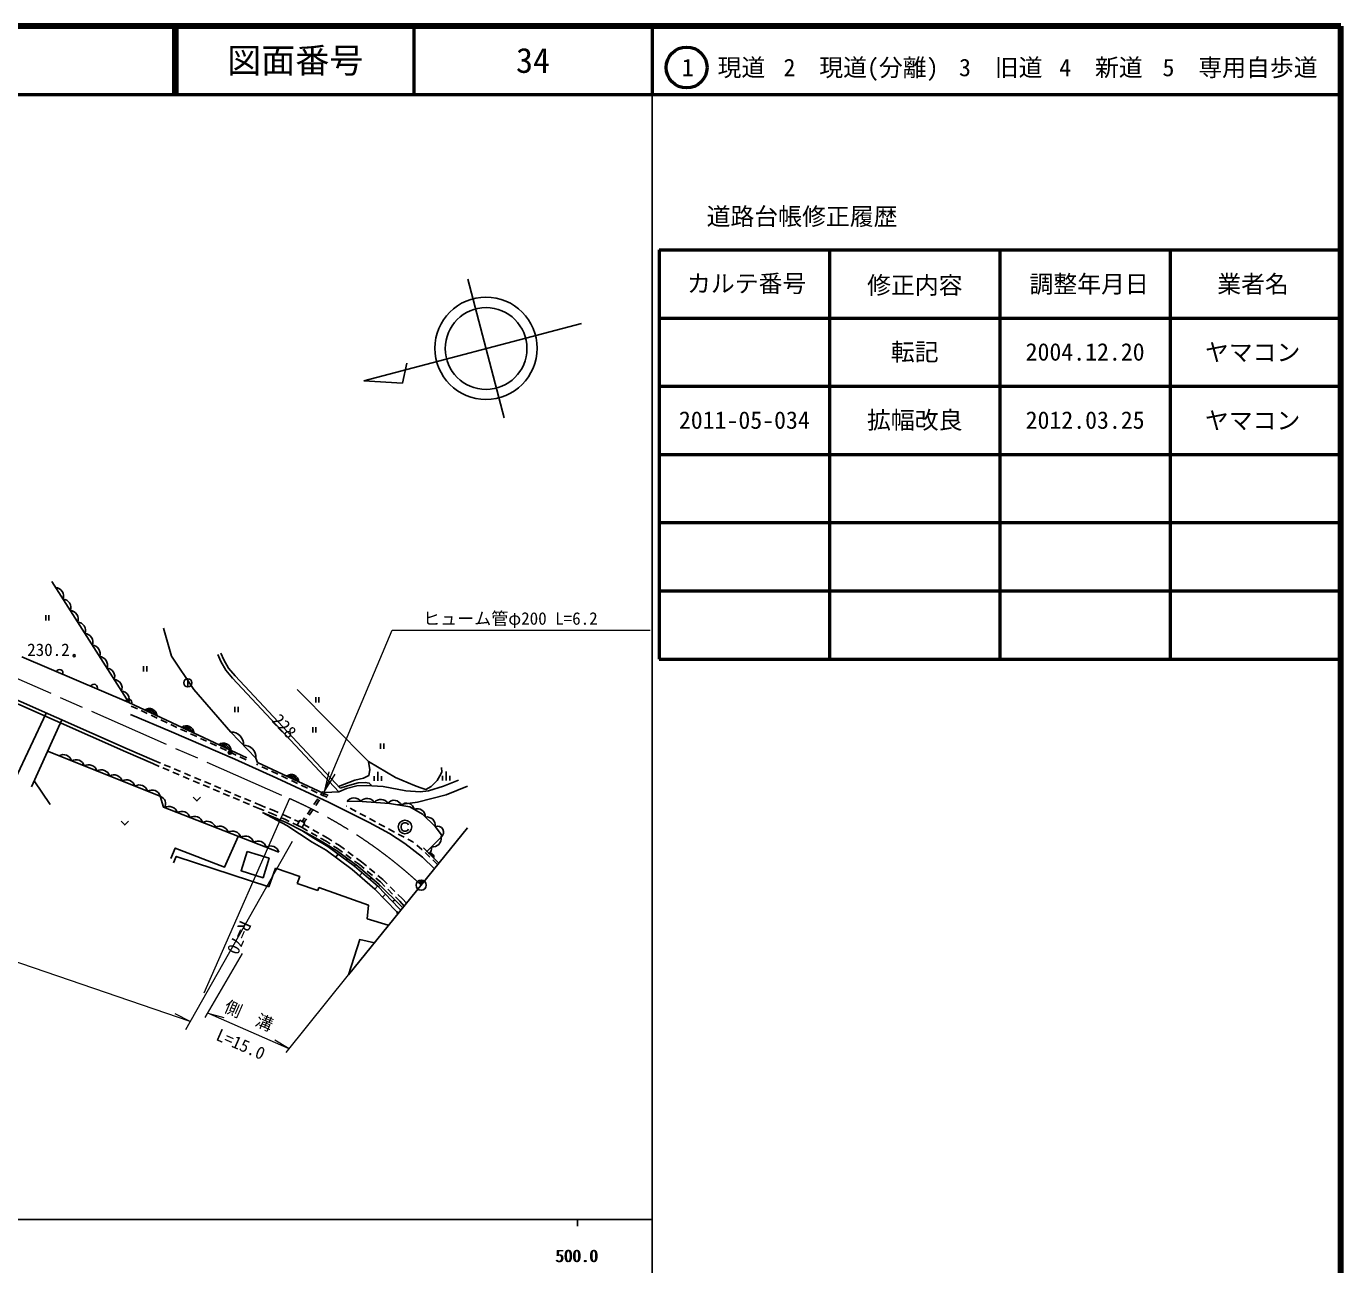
# Model space of a CAD drawing. Units: millimetres, scale not verified. Extents: x 40000 to 680000, y 20000 to 380000.
# Drawn here: x 487148 to 680000, y 198357 to 380000 of the extents above; entities that cross this region are included whole.
import ezdxf
from ezdxf.enums import TextEntityAlignment as Align

# ---------------------------------------------------------------- set-up
doc = ezdxf.new("R2010")
doc.units = ezdxf.units.MM
doc.header["$LTSCALE"] = 1000
doc.header["$PDMODE"] = 32
doc.header["$PDSIZE"] = 500
doc.linetypes.add('CHAIN', pattern=[18.5, 12, -1.5, 3.5, -1.5])
for name, color, linetype, lineweight in [('M-BGD', 7, 'Continuous', 25), ('M-BMK', 2, 'CHAIN', 13), ('M-BMK-OTRS', 5, 'Continuous', 25), ('M-BMK-SRVR', 3, 'Continuous', 25), ('M-STR-HTXT', 7, 'Continuous', 13), ('M-STR-STRC', 7, 'Continuous', 25), ('M-TTL', 2, 'Continuous', 140), ('M-TTL-BAND', 7, 'Continuous', 25), ('M-TTL-FRAM', 2, 'Continuous', 50), ('M-TTL-LINE', 7, 'Continuous', 50)]:
    doc.layers.add(name, color=color, linetype=linetype, lineweight=lineweight)
doc.layers.add('M-OTRS', color=6, linetype='Continuous')
doc.layers.add('M-TTL-TXT', color=7, linetype='Continuous')
doc.styles.add('ＭＳ ゴシック', font='')
doc.styles.get('ＭＳ ゴシック').set_extended_font_data('MS Gothic')

# ---------------------------------------------------------------- blocks, each defined once
blk = doc.blocks.new('open_arrow')
at = {"color": 0, "linetype": 'Continuous', "lineweight": -2}
blk.add_lwpolyline([(7.5, 1.25), (0, 0), (7.5, -1.25)], dxfattribs=at)

msp = doc.modelspace()

# ---------------------------------------------------------------- linework, layer by layer
at = {"layer": 'M-BGD'}
for p, q in [((490898, 298570), (502190, 280800)), ((490001, 293648), (490001, 292865)), ((490468, 293648), (490468, 292865)), ((486513, 287504), (502190, 280800)), ((504356, 286151), (504356, 285368)), ((504823, 286151), (504823, 285368)), ((510846, 284296), (510846, 283096)), ((537346, 272152), (526888, 282727)), ((529609, 281612), (529609, 280829)), ((530075, 281612), (530075, 280829)), ((519525, 272700), (502190, 280800)), ((503453, 279879), (502547, 280302)), ((517762, 280204), (517762, 279422)), ((518229, 280204), (518229, 279422)), ((490080, 279272), (485444, 269472)), ((492372, 278260), (487900, 268455)), ((504902, 279202), (503996, 279625)), ((506352, 278524), (505446, 278948)), ((507802, 277847), (506896, 278270)), ((509251, 277170), (508345, 277593)), ((510701, 276492), (509795, 276916)), ((512150, 275815), (511244, 276238)), ((529166, 277191), (529166, 276409)), ((529633, 277191), (529633, 276409)), ((513600, 275138), (512694, 275561)), ((515049, 274460), (514143, 274884)), ((516499, 273783), (515593, 274206)), ((539142, 274809), (539142, 274026)), ((539608, 274809), (539608, 274026)), ((505913, 272326), (506842, 271933)), ((517949, 273106), (517043, 273529)), ((519398, 272429), (518492, 272852)), ((531419, 267188), (521060, 272024)), ((505710, 271847), (506642, 271453)), ((507195, 271219), (508116, 270830)), ((507394, 271700), (508315, 271311)), ((508669, 270597), (509590, 270207)), ((508868, 271077), (509789, 270688)), ((510342, 270454), (511263, 270065)), ((521144, 271654), (520933, 271753)), ((522593, 270978), (521687, 271401)), ((524043, 270301), (523137, 270724)), ((525493, 269624), (524587, 270047)), ((538178, 269340), (538178, 270037)), ((538711, 269340), (538711, 270668)), ((539245, 269340), (539245, 270037)), ((548206, 269369), (548206, 270066)), ((548740, 269369), (548740, 270697)), ((549273, 269369), (549273, 270066)), ((488302, 269335), (490673, 265835)), ((510143, 269974), (511064, 269585)), ((511617, 269351), (512538, 268962)), ((511816, 269831), (512737, 269442)), ((513090, 268728), (514011, 268339)), ((513290, 269209), (514211, 268819)), ((514564, 268105), (515485, 267716)), ((514763, 268586), (515684, 268197)), ((526943, 268947), (526036, 269370)), ((528392, 268270), (527486, 268693)), ((516038, 267483), (516959, 267093)), ((516237, 267963), (517158, 267574)), ((517512, 266860), (518433, 266471)), ((517711, 267340), (518632, 266951)), ((518986, 266237), (519907, 265848)), ((519185, 266717), (520106, 266328)), ((529842, 267593), (528936, 268016)), ((529357, 265858), (529928, 266679)), ((529614, 265702), (530186, 266523)), ((530328, 267253), (530696, 267782)), ((531292, 266916), (530386, 267339)), ((530585, 267098), (530941, 267608)), ((520459, 265614), (521391, 265220)), ((520659, 266095), (521587, 265702)), ((521391, 265220), (522057, 264960)), ((521587, 265702), (522254, 265441)), ((522616, 264742), (523281, 264482)), ((522813, 265223), (523480, 264962)), ((523281, 264482), (523915, 264204)), ((523480, 264962), (524122, 264681)), ((524671, 264439), (525313, 264157)), ((528386, 264463), (528957, 265283)), ((528643, 264307), (529215, 265128)), ((534136, 265596), (534064, 265635)), ((535545, 264839), (534664, 265312)), ((536955, 264081), (536074, 264555)), ((524464, 263962), (525098, 263684)), ((525098, 263684), (525732, 263387)), ((525313, 264157), (525956, 263856)), ((526275, 263132), (526909, 262835)), ((526499, 263601), (527142, 263300)), ((527142, 263300), (527145, 263298)), ((527617, 262469), (528421, 262010)), ((527618, 263359), (527986, 263888)), ((527852, 262934), (527857, 262931)), ((527857, 262931), (528675, 262464)), ((527888, 263222), (528244, 263732)), ((538364, 263324), (537483, 263797)), ((539773, 262567), (538893, 263040)), ((541183, 261809), (540302, 262283)), ((529334, 260901), (527563, 262063)), ((528942, 261713), (529810, 261217)), ((529196, 262166), (530064, 261670)), ((531397, 259682), (529332, 260896)), ((530136, 260424), (530224, 260575)), ((530331, 260919), (531135, 260460)), ((530585, 261373), (531404, 260906)), ((531135, 260460), (531717, 260090)), ((531404, 260906), (531998, 260527)), ((542592, 261052), (541711, 261525)), ((543851, 260375), (543121, 260768)), ((543984, 260268), (543851, 260375)), ((535281, 256815), (531400, 259689)), ((531684, 259479), (531797, 259632)), ((532223, 259768), (532805, 259397)), ((532504, 260205), (533098, 259827)), ((532532, 258104), (532889, 258586)), ((532805, 259397), (533531, 258867)), ((533098, 259827), (533837, 259287)), ((534015, 258512), (534822, 257922)), ((534321, 258932), (535129, 258342)), ((545205, 259277), (544450, 259890)), ((545225, 259258), (545205, 259277)), ((547701, 257253), (545415, 259491)), ((546368, 258139), (545654, 258838)), ((523693, 256508), (522754, 253780)), ((534094, 257693), (534265, 257923)), ((538710, 253879), (535282, 256817)), ((535305, 256850), (535463, 257035)), ((535306, 257568), (536032, 257037)), ((535613, 257988), (536352, 257447)), ((536032, 257037), (536718, 256467)), ((536352, 257447), (537053, 256865)), ((547511, 257019), (546797, 257719)), ((536027, 255388), (536418, 255844)), ((537180, 256084), (537949, 255445)), ((537515, 256482), (538284, 255843)), ((537557, 254868), (537773, 255120)), ((538411, 255062), (539097, 254492)), ((538746, 255460), (539447, 254878)), ((539447, 254878), (540106, 254225)), ((529942, 253241), (526892, 254278)), ((530091, 253663), (529942, 253241)), ((538305, 253436), (538695, 253891)), ((541875, 250606), (538710, 253880)), ((538821, 253765), (539071, 254007)), ((539097, 254492), (539745, 253851)), ((539432, 252270), (539864, 252687)), ((540171, 253429), (540882, 252725)), ((540532, 253803), (541243, 253099)), ((541669, 252677), (542329, 252024)), ((540906, 251608), (541200, 251892)), ((541308, 252303), (541956, 251662)), ((541956, 251662), (542604, 250968)), ((542329, 252024), (542935, 251375)), ((537170, 249068), (540228, 248150)), ((541781, 249952), (541518, 250113)), ((541781, 249952), (541518, 250113)), ((541518, 250113), (541597, 249726)), ((542097, 250342), (541871, 250600))]:
    msp.add_line(p, q, dxfattribs=at)
for points in [[(429091, 301478), (434954, 299898), (443889, 297687), (449072, 295971), (458276, 292498), (471092, 287379), (480970, 282750), (501736, 273576), (505710, 271847)], [(517160, 276469), (511742, 282749), (508443, 287604), (507266, 291700)], [(533029, 267711), (517401, 284386), (516407, 285553), (515700, 286852), (515250, 287852)], [(533208, 268251), (517774, 284719), (516821, 285838), (516148, 287074), (515706, 288057)], [(481177, 283205), (501936, 274035), (505913, 272326)], [(521060, 272024), (520848, 272647), (517160, 276469)], [(490273, 273657), (506803, 267058), (507273, 265453), (524223, 258864)], [(532962, 268514), (535361, 269425), (536617, 269708), (537400, 270100), (537549, 270964), (537346, 272152), (541296, 269799), (544125, 268634), (544907, 268362), (545773, 268065), (546547, 268506), (547418, 269376), (547799, 270055), (548109, 270615), (548073, 271282)], [(530941, 267608), (533029, 267711), (534149, 268225), (535625, 268573), (536999, 268645), (539516, 268492), (542841, 267856), (544933, 267692), (546163, 267856), (548348, 268534), (550563, 269445)], [(533208, 268251), (534255, 268585), (535861, 269052), (536866, 269064), (537464, 268992), (537649, 268777), (537727, 268601)], [(541673, 265808), (544569, 266219), (548734, 267286), (551859, 268543)], [(511656, 266914), (512187, 266384), (512717, 266914)], [(534222, 266304), (535761, 266354), (540443, 266025), (543442, 265495), (545290, 264416), (547162, 262620), (548070, 261424), (548016, 261073), (545866, 258922)], [(542377, 250687), (542135, 250964), (538943, 254134), (535780, 256801), (532670, 259104), (530432, 260457), (527777, 261955), (525285, 263213), (521811, 264679)], [(521811, 264679), (525374, 262783), (529106, 260333), (531125, 259146), (534943, 256318), (538305, 253436), (541518, 250113)], [(501060, 263401), (501591, 262870), (502121, 263401)], [(508335, 257954), (509006, 259462), (516247, 256689), (518245, 261188)], [(508762, 257299), (509159, 258243), (522754, 253780)], [(526892, 254278), (527273, 255276), (523693, 256508)], [(537170, 249068), (537338, 251098), (530091, 253663)], [(538234, 245578), (536072, 246052), (534413, 240865)]]:
    msp.add_lwpolyline(points, dxfattribs=at)
for points in [[(527266, 263538), (526906, 262828), (527616, 262467), (527976, 263178)], [(519544, 258962), (518674, 256142), (521893, 255123), (522775, 257966)]]:
    msp.add_lwpolyline(points, close=True, dxfattribs=at)
for centre, radius in [((494183, 287689), 150), ((510846, 283696), 600)]:
    msp.add_circle(centre, radius, dxfattribs=at)
for centre, radius, start, end in [((491367, 296434), 1250, 339.30325, 85.56345), ((492439, 294746), 1250, 339.30325, 85.56345), ((493512, 293058), 1250, 339.30325, 85.56345), ((494584, 291370), 1250, 339.30325, 85.56345), ((495657, 289682), 1250, 339.30325, 85.56345), ((496730, 287994), 1250, 339.30325, 85.56345), ((497802, 286306), 1250, 339.30325, 85.56345), ((492029, 285145), 500, 336.84717, 156.84717), ((498875, 284618), 1250, 339.30325, 85.56345), ((499948, 282930), 1250, 339.30325, 85.56345), ((497086, 282983), 500, 336.84717, 156.84717), ((501020, 281242), 1250, 339.30325, 85.56345), ((502143, 280820), 500, 336.84717, 156.84717), ((505196, 278807), 1133, 3.02859, 126.88361), ((505196, 278807), 907, 10.98798, 118.92422), ((505196, 278807), 680, 26.61335, 103.29885), ((510632, 276267), 1133, 3.02859, 126.88361), ((510632, 276267), 907, 10.98798, 118.92422), ((510632, 276267), 680, 26.61335, 103.29885), ((517241, 274702), 1769, 355.33337, 92.60548), ((516068, 273727), 1133, 3.02859, 126.88361), ((516068, 273727), 907, 10.98798, 118.92422), ((516068, 273727), 680, 26.61335, 103.29885), ((519084, 272791), 1769, 355.33337, 92.60548), ((492594, 271923), 1250, 15.10899, 121.3692), ((494452, 271181), 1250, 15.10899, 121.3692), ((496309, 270440), 1250, 15.10899, 121.3692), ((498167, 269698), 1250, 15.10899, 121.3692), ((500024, 268957), 1250, 15.10899, 121.3692), ((526014, 269123), 1133, 3.04384, 126.89887), ((526014, 269123), 907, 11.00323, 118.93948), ((501882, 268215), 1250, 15.10899, 121.3692), ((503739, 267474), 1250, 15.10899, 121.3692), ((526014, 269123), 680, 26.62861, 103.3141), ((505596, 266732), 1250, 15.10899, 121.3692), ((506441, 265959), 1157, 330.25332, 71.76191), ((535227, 265621), 1215, 35.20652, 145.83744), ((537165, 265504), 1250, 32.84962, 139.10983), ((539160, 265363), 1250, 32.84962, 139.10983), ((541104, 265346), 1132, 19.23031, 142.12945), ((508106, 264324), 1250, 15.62902, 121.88922), ((509970, 263600), 1250, 15.62902, 121.88922), ((542985, 264979), 1090, 8.0306, 137.38244), ((544556, 264086), 1155, 356.40229, 115.18925), ((511834, 262875), 1250, 15.62902, 121.88922), ((513698, 262150), 1250, 15.62902, 121.88922), ((515563, 261426), 1250, 15.62902, 121.88922), ((545912, 262780), 1250, 353.05407, 99.31427), ((547478, 261792), 898, 306.84316, 111.24882), ((517427, 260701), 1250, 15.62902, 121.88922), ((519291, 259977), 1250, 15.62902, 121.88922), ((521155, 259252), 1250, 15.62902, 121.88922), ((546779, 260897), 1250, 261.87419, 8.13439), ((523019, 258528), 1250, 15.62902, 121.88922), ((546372, 258182), 567, 343.67899, 107.53402), ((545365, 259482), 1250, 313.15149, 8.13439), ((546372, 258182), 453, 351.63838, 99.57462), ((546372, 258182), 340, 7.26375, 83.94925)]:
    msp.add_arc(centre, radius, start, end, dxfattribs=at)
msp.add_ellipse((540983, 248986), major_axis=(1225, 251), ratio=0.9, start_param=0.7296543, end_param=0.9272952, dxfattribs=at)
at = {"layer": 'M-BMK'}
msp.add_lwpolyline([(462854, 294474), (525783, 266714)], dxfattribs=at)
for start, end in [(46.58904, 46.58904), (47.20293, 66.19653)]:
    msp.add_arc((497531, 202669), 70000, start, end, dxfattribs=at)
at = {"layer": 'M-BMK-OTRS'}
msp.add_line((551894, 262424), (534413, 240865), dxfattribs=at)
msp.add_line((551894, 262424), (534413, 240865), dxfattribs=at)
at = {"layer": 'M-BMK-SRVR'}
for p, q in [((557279, 322578), (551935, 342887)), ((568630, 336422), (536688, 328018)), ((542342, 327638), (542961, 330574)), ((536688, 328018), (542342, 327638))]:
    msp.add_line(p, q, dxfattribs=at)
for centre, radius in [((554596, 332773), 7500), ((554607, 332732), 6000), ((545089, 254032), 750), ((545089, 254032), 750)]:
    msp.add_circle(centre, radius, dxfattribs=at)
at = {"layer": 'M-OTRS'}
msp.add_point((545120, 254477), dxfattribs=at)
at = {"layer": 'M-STR-HTXT'}
for p, q in [((525783, 266714), (513200, 238189)), ((511192, 234031), (421276, 264818)), ((526159, 260428), (510511, 232831)), ((513409, 234614), (518882, 243992)), ((525296, 229471), (534413, 240865)), ((511192, 234031), (509002, 235141)), ((525727, 230010), (513787, 235260)), ((513787, 235260), (516150, 234595)), ((525727, 230010), (523639, 231301))]:
    msp.add_line(p, q, dxfattribs=at)
msp.add_lwpolyline([(530841, 267715), (540846, 291415), (578677, 291415)], dxfattribs=at)
at = {"layer": 'M-STR-STRC'}
for p, q in [((542211, 262860), (542161, 262660)), ((542161, 262660), (542161, 262460)), ((542161, 262460), (542211, 262260)), ((542311, 263010), (542211, 262860)), ((542461, 263110), (542311, 263010)), ((542611, 263160), (542461, 263110)), ((542811, 263160), (542611, 263160)), ((542961, 263110), (542811, 263160)), ((543111, 263010), (542961, 263110)), ((543211, 262860), (543111, 263010)), ((542211, 262260), (542311, 262110)), ((542311, 262110), (542461, 262010)), ((542461, 262010), (542611, 261960)), ((542611, 261960), (542811, 261960)), ((542811, 261960), (542961, 262010)), ((542961, 262010), (543111, 262110)), ((543111, 262110), (543211, 262260))]:
    msp.add_line(p, q, dxfattribs=at)
msp.add_lwpolyline([(502426, 279041), (508462, 276507), (517734, 272492), (523890, 269716), (531475, 266182), (537466, 263226), (540430, 261600), (542708, 260148), (545277, 258128), (547020, 256413)], dxfattribs=at)
for centre, radius in [((517036, 273479), 250), ((517036, 273479), 204), ((517036, 273479), 159), ((517036, 273479), 114), ((517036, 273479), 68.2), ((517036, 273479), 22.7), ((542711, 262560), 1000)]:
    msp.add_circle(centre, radius, dxfattribs=at)
at = {"layer": 'M-TTL'}
for p, q in [((680000, 380000), (40000, 380000)), ((680000, 20000), (680000, 380000))]:
    msp.add_line(p, q, dxfattribs=at)
at = {"layer": 'M-TTL-BAND'}
for p, q in [((579000, 20000), (579000, 370000)), ((40000, 205000), (579000, 205000)), ((568000, 205000), (568000, 204000))]:
    msp.add_line(p, q, dxfattribs=at)
at = {"layer": 'M-TTL-FRAM'}
for p, q in [((580000, 347197), (580000, 287197)), ((580000, 347197), (680000, 347197)), ((580000, 287197), (680000, 287197))]:
    msp.add_line(p, q, dxfattribs=at)
at = {"layer": 'M-TTL-LINE'}
for p, q in [((508747, 380000), (508747, 370000)), ((509247, 380000), (509247, 370000)), ((543997, 380000), (543997, 370000)), ((579000, 380000), (579000, 370000)), ((40000, 370000), (680000, 370000)), ((605000, 347197), (605000, 287197)), ((630000, 347197), (630000, 287197)), ((655000, 347197), (655000, 287197)), ((580000, 337197), (680000, 337197)), ((580000, 327197), (680000, 327197)), ((580000, 317197), (680000, 317197)), ((580000, 307197), (680000, 307197)), ((580000, 297197), (680000, 297197))]:
    msp.add_line(p, q, dxfattribs=at)
msp.add_circle((584031, 373958), 3000, dxfattribs=at)

# ---------------------------------------------------------------- block references
at = {"layer": 'M-STR-HTXT', "xscale": 400, "yscale": 400, "rotation": 67.1}
msp.add_blockref('open_arrow', (530841, 267715), dxfattribs=at)

# ---------------------------------------------------------------- texts
at = {"layer": 'M-BGD', "style": 'ＭＳ ゴシック'}
msp.add_text('230.2', height=1833, dxfattribs=at).set_placement((490394, 287090), align=Align.BOTTOM_CENTER)
msp.add_text('228', height=1833, rotation=313.145, dxfattribs=at).set_placement((523940, 276363), align=Align.BOTTOM_CENTER)
at = {"layer": 'M-STR-HTXT', "style": 'ＭＳ ゴシック'}
msp.add_text('ヒューム管φ200 L=6.2', height=1833, dxfattribs=at).set_placement((570982, 291676), align=Align.BOTTOM_RIGHT)
for s, rotation, p in [('R=70', 246.202, (517044, 246903)), ('側\u3000溝', 336.265, (519212, 233546)), ('L=15.0', 336.265, (518030, 229360))]:
    msp.add_text(s, height=1833, rotation=rotation, dxfattribs=at).set_placement(p, align=Align.BOTTOM_CENTER)
at = {"layer": 'M-TTL-BAND', "style": 'ＭＳ ゴシック'}
for p in [(567844, 198195), (568000, 198195)]:
    msp.add_text('500.0', height=1833, dxfattribs=at).set_placement(p, align=Align.BOTTOM_CENTER)
at = {"layer": 'M-TTL-TXT', "style": 'ＭＳ ゴシック'}
for s, height, p in [('図面番号', 3666, (526622, 375000)), ('34', 3666, (561497, 375000)), ('1\u3000現道', 2566, (589448, 373958)), ('2\u3000現道(分離)', 2566, (609619, 373958)), ('3\u3000旧道', 2566, (630121, 373958)), ('4\u3000新道', 2566, (644824, 373958)), ('5\u3000専用自歩道', 2566, (665228, 373958)), ('道路台帳修正履歴', 2566, (600968, 352113)), ('カルテ番号', 2566, (592839, 342277)), ('修正内容', 2566, (617509, 342023)), ('調整年月日', 2566, (643089, 342197)), ('業者名', 2566, (667134, 342197)), ('転記', 2566, (617500, 332245)), ('ヤマコン', 2566, (667077, 332189)), ('2004.12.20', 2566, (642500, 332245)), ('2011-05-034', 2566, (592500, 322245)), ('拡幅改良', 2566, (617500, 322245)), ('2012.03.25', 2566, (642500, 322245)), ('ヤマコン', 2566, (667077, 322189))]:
    msp.add_text(s, height=height, dxfattribs=at).set_placement(p, align=Align.MIDDLE_CENTER)

doc.saveas('drawing.dxf')
